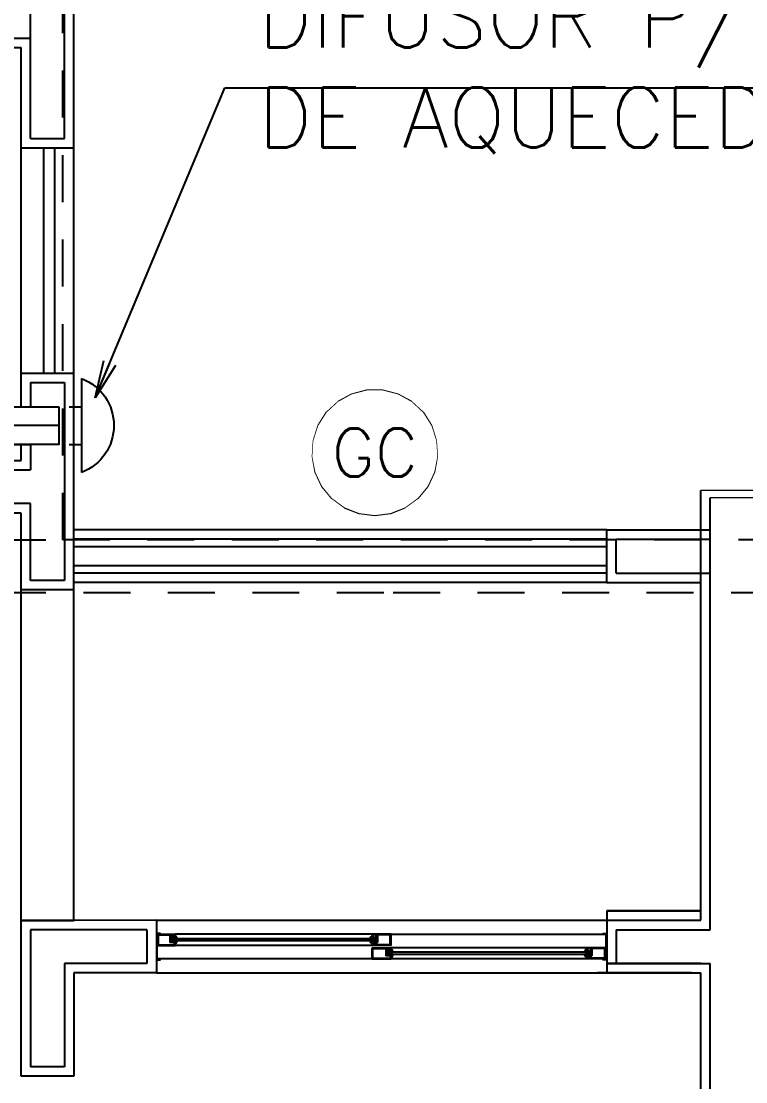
# Model space of a CAD drawing. Header units: millimetres. Extents: x 188.6 to 263.2, y 40.1 to 120.1.
# Drawn here: x 199.149 to 201.079, y 113.894 to 116.719 of the extents above; entities that cross this region are included whole.
import ezdxf
from ezdxf.enums import TextEntityAlignment as Align

# ---------------------------------------------------------------- set-up
doc = ezdxf.new("R2010")
doc.units = ezdxf.units.MM
doc.set_wipeout_variables(frame=1)
doc.linetypes.add('DASHDOT2', pattern=[0.5, 0.25, -0.125, 0, -0.125])
doc.linetypes.add('HIDDEN2', pattern=[0.1875, 0.125, -0.0625])
for name, color, linetype in [('_XREF_APTOS 1003 E 1004$0$A-MC-ALVENARIA', 7, 'Continuous'), ('_XREF_APTOS 603 E 604$0$A-MC-ALVENARIA', 8, 'Continuous'), ('_XREF_APTOS 603 E 604$0$R-MC-REBOCO', 8, 'Continuous'), ('ARQ', 8, 'Continuous'), ('DET-TXT', 7, 'Continuous'), ('ESTR-VIGAS', 11, 'HIDDEN2'), ('ESTRUTURA', 7, 'Continuous'), ('EXAUSTÃO-AQUECEDOR', 244, 'HIDDEN2'), ('GAS-PONTO', 202, 'Continuous'), ('HID-TE-AF', 7, 'Continuous'), ('INC-TEXTO', 7, 'Continuous'), ('SAN-EIXOS', 8, 'DASHDOT2')]:
    doc.layers.add(name, color=color, linetype=linetype)
doc.layers.add('_XREF_APTOS 1003 E 1004$0$R-MC-REBOCO', color=1, linetype='Continuous', lineweight=5)
doc.styles.add('60-50', font='romans.shx', dxfattribs={"height": 0.08})
doc.styles.add('60-75', font='romans.shx', dxfattribs={"height": 0.12})
doc.styles.add('ROMANS', font='ROMANS.SHX', dxfattribs={"height": 0.15})
doc.dimstyles.new('SETAS50', dxfattribs={"dimtxt": 0.08, "dimasz": 0.1, "dimexe": 0.15, "dimexo": 0, "dimgap": 0.1, "dimtad": 1, "dimzin": 10, "dimdsep": 46, "dimtxsty": '60-50', "dimblk1": 'OPEN', "dimblk2": 'OPEN', "dimsah": 1, "dimcen": 0, "dimclrd": 244, "dimclre": 8, "dimclrt": 2, "dimadec": 0, "dimazin": 0, "dimtfac": 1, "dimtix": 1, "dimtmove": 2, "dimatfit": 3, "dimldrblk": 'OPEN', "dimfxl": 0.15, "dimtolj": 1, "dimtzin": 6, "dimarcsym": 0})

# ---------------------------------------------------------------- blocks, each defined once
blk = doc.blocks.new('XREF-TIPO$0$A$C35F81CAF')
at = {"color": 0}
for p, q in [((0.0028, 0.068), (0.0498, 0.068)), ((0.0028, 0.068), (0.0028, 0.038)), ((0.0048, 0.066), (0.0358, 0.066)), ((0.0048, 0.066), (0.0048, 0.04)), ((0.0358, 0.066), (0.0358, 0.046)), ((0.0378, 0.068), (0.0378, 0.048)), ((0.0498, 0.058), (0.0378, 0.058)), ((0.0398, 0.066), (0.0398, 0.06)), ((0.0398, 0.066), (0.0478, 0.066)), ((0.0478, 0.06), (0.0398, 0.06)), ((0.0478, 0.066), (0.0478, 0.06)), ((0.575, 0.068), (0.0498, 0.068)), ((0.0498, 0.068), (0.0498, 0.058)), ((0.625, 0.068), (0.575, 0.068)), ((0.575, 0.068), (0.575, 0.058)), ((0.575, 0.058), (0.587, 0.058)), ((0.585, 0.066), (0.577, 0.066)), ((0.577, 0.066), (0.577, 0.06)), ((0.577, 0.06), (0.585, 0.06)), ((0.585, 0.066), (0.585, 0.06)), ((0.587, 0.068), (0.587, 0.048)), ((0.623, 0.066), (0.589, 0.066)), ((0.589, 0.066), (0.589, 0.046)), ((0.623, 0.04), (0.623, 0.066)), ((0.625, 0.068), (1.198, 0.068)), ((0.625, 0.038), (0.625, 0.068)), ((0.0028, 0.038), (0.0498, 0.038)), ((0.0048, 0.04), (0.0478, 0.04)), ((0.0478, 0.046), (0.0358, 0.046)), ((0.0498, 0.048), (0.0378, 0.048)), ((0.586, 0.056), (0.0388, 0.056)), ((0.0388, 0.05), (0.0388, 0.056)), ((0.586, 0.05), (0.0388, 0.05)), ((0.0478, 0.046), (0.0478, 0.04)), ((0.0498, 0.048), (0.0498, 0.038)), ((0.575, 0.038), (0.0498, 0.038)), ((0.575, 0.048), (0.575, 0.038)), ((0.575, 0.048), (0.587, 0.048)), ((0.625, 0.038), (0.575, 0.038)), ((0.575, 0.032), (0.625, 0.032)), ((0.575, 0.002), (0.575, 0.032)), ((0.577, 0.046), (0.589, 0.046)), ((0.577, 0.046), (0.577, 0.04)), ((0.623, 0.04), (0.577, 0.04)), ((0.577, 0.03), (0.611, 0.03)), ((0.577, 0.004), (0.577, 0.03)), ((0.586, 0.05), (0.586, 0.056)), ((0.611, 0.03), (0.611, 0.01)), ((0.613, 0.032), (0.613, 0.012)), ((0.615, 0.03), (0.623, 0.03)), ((0.615, 0.03), (0.615, 0.024)), ((0.623, 0.03), (0.623, 0.024)), ((1.1968, 0.032), (0.625, 0.032)), ((0.625, 0.032), (0.625, 0.022)), ((1.1463, 0.032), (1.1463, 0.022)), ((1.1563, 0.03), (1.1483, 0.03)), ((1.1483, 0.03), (1.1483, 0.024)), ((1.1563, 0.03), (1.1563, 0.024)), ((1.1968, 0.032), (1.1583, 0.032)), ((1.1583, 0.032), (1.1583, 0.012)), ((1.1948, 0.03), (1.1603, 0.03)), ((1.1603, 0.03), (1.1603, 0.01)), ((1.1948, 0.004), (1.1948, 0.03)), ((1.1968, 0.002), (1.1968, 0.032)), ((0.575, 0.002), (0.002, 0.002)), ((0.575, 0.002), (0.625, 0.002)), ((0.577, 0.004), (0.623, 0.004)), ((0.623, 0.01), (0.611, 0.01)), ((0.625, 0.022), (0.613, 0.022)), ((0.625, 0.012), (0.613, 0.012)), ((1.1573, 0.02), (0.614, 0.02)), ((0.614, 0.014), (0.614, 0.02)), ((1.1573, 0.014), (0.614, 0.014)), ((0.623, 0.024), (0.615, 0.024)), ((0.623, 0.01), (0.623, 0.004)), ((0.625, 0.012), (0.625, 0.002)), ((1.1463, 0.002), (0.625, 0.002)), ((1.1463, 0.022), (1.1583, 0.022)), ((1.1463, 0.012), (1.1463, 0.002)), ((1.1463, 0.012), (1.1583, 0.012)), ((1.1968, 0.002), (1.1463, 0.002)), ((1.1483, 0.024), (1.1563, 0.024)), ((1.1483, 0.01), (1.1603, 0.01)), ((1.1483, 0.01), (1.1483, 0.004)), ((1.1948, 0.004), (1.1483, 0.004)), ((1.1573, 0.014), (1.1573, 0.02))]:
    blk.add_line(p, q, dxfattribs=at)
for points in [[(0, 0), (0.0102, 0), (0.0102, 0.002), (0.002, 0.002), (0.002, 0.068), (0.01, 0.068), (0.01, 0.07), (0, 0.07), (0, 0)], [(1.2, 0), (1.1898, 0), (1.1898, 0.002), (1.198, 0.002), (1.198, 0.068), (1.19, 0.068), (1.19, 0.07), (1.2, 0.07), (1.2, 0)]]:
    blk.add_lwpolyline(points, dxfattribs=at)
for points in [[(0.0503, 0.063), (0.0503, 0.058, -0.414214), (0.0498, 0.0575), (0.0383, 0.0575, 1), (0.0383, 0.0565), (0.0548, 0.0565), (0.0548, 0.058, 0.38517)], [(0.5745, 0.063), (0.5745, 0.058, 0.414214), (0.575, 0.0575), (0.5865, 0.0575, -1), (0.5865, 0.0565), (0.57, 0.0565), (0.57, 0.058, -0.38517)], [(0.0383, 0.0495, 1), (0.0383, 0.0485), (0.0498, 0.0485, -0.414214), (0.0503, 0.048), (0.0503, 0.043, 0.38517), (0.0548, 0.048), (0.0548, 0.0495)], [(0.5865, 0.0495, -1), (0.5865, 0.0485), (0.575, 0.0485, 0.414214), (0.5745, 0.048), (0.5745, 0.043, -0.38517), (0.57, 0.048), (0.57, 0.0495)], [(0.6255, 0.027), (0.6255, 0.022, -0.414214), (0.625, 0.0215), (0.6135, 0.0215, 1), (0.6135, 0.0205), (0.63, 0.0205), (0.63, 0.022, 0.38517)], [(0.6135, 0.0135, 1), (0.6135, 0.0125), (0.625, 0.0125, -0.414214), (0.6255, 0.012), (0.6255, 0.007, 0.38517), (0.63, 0.012), (0.63, 0.0135)], [(1.1463, 0.0215, -0.414214), (1.1458, 0.022), (1.1458, 0.027, 0.38517), (1.1413, 0.022), (1.1413, 0.0205), (1.1578, 0.0205, 1), (1.1578, 0.0215)], [(1.1463, 0.0125, 0.414214), (1.1458, 0.012), (1.1458, 0.007, -0.38517), (1.1413, 0.012), (1.1413, 0.0135), (1.1578, 0.0135, -1), (1.1578, 0.0125)]]:
    blk.add_lwpolyline(points, format="xyb", close=True, dxfattribs=at)
blk = doc.blocks.new('A$C1BFF5DEF')
at = {"layer": '_XREF_APTOS 1003 E 1004$0$A-MC-ALVENARIA', "color": 8}
for p, q in [((2.0703, 5.295), (2.0703, 6.415)), ((2.0702, 5.295), (1.8203, 5.295)), ((2.0702, 5.155), (1.8203, 5.155))]:
    blk.add_line(p, q, dxfattribs=at)
at = {"layer": '_XREF_APTOS 1003 E 1004$0$R-MC-REBOCO', "color": 8}
for p, q in [((2.2353, 6.415), (2.0703, 6.415)), ((2.2103, 6.3952), (2.0953, 6.3952))]:
    blk.add_line(p, q, dxfattribs=at)
at = {"layer": '_XREF_APTOS 603 E 604$0$A-MC-ALVENARIA', "color": 8}
for p, q in [((2.0702, 5.295), (2.0703, 6.13)), ((1.8203, 5.295), (1.8203, 5.155)), ((1.8203, 5.295), (2.0702, 5.295)), ((1.8203, 5.155), (2.0702, 5.155))]:
    blk.add_line(p, q, dxfattribs=at)
at = {"layer": '_XREF_APTOS 603 E 604$0$R-MC-REBOCO', "color": 8}
for p, q in [((2.0703, 6.105), (2.0703, 6.105)), ((1.8203, 5.2701), (1.8203, 5.1301)), ((2.0452, 5.1299), (1.7953, 5.1299))]:
    blk.add_line(p, q, dxfattribs=at)
at = {"layer": 'ARQ', "color": 8}
for p, q in [((0.4003, 7.3277), (0.4003, 10.755)), ((0.3753, 7.3527), (0.3753, 10.73)), ((0.2853, 7.3526), (0.2853, 9.4298)), ((-1.5147, 7.62), (0.2853, 7.62)), ((-1.4897, 7.595), (0.2603, 7.595)), ((0.2603, 6.495), (0.2603, 7.595)), ((0.2853, 7.3526), (0.3753, 7.3526)), ((0.2603, 7.3276), (0.4003, 7.3276)), ((0.3203, 6.7276), (0.3203, 7.3276)), ((0.3503, 6.7276), (0.3503, 7.3276)), ((0.2603, 6.7276), (0.4003, 6.7276)), ((0.2853, 6.7026), (0.2853, 6.47)), ((0.2853, 6.7026), (0.3753, 6.7026)), ((0.3753, 6.7026), (0.3753, 6.175)), ((-0.7847, 6.495), (0.2603, 6.495)), ((-0.7847, 6.47), (0.2853, 6.47)), ((2.0953, 5.2451), (2.0953, 6.3952)), ((0.2853, 6.38), (-0.7847, 6.38)), ((0.2853, 6.175), (0.2853, 6.38)), ((0.2603, 6.355), (-0.7847, 6.355)), ((0.2603, 4.855), (0.2603, 6.355)), ((1.8203, 6.3101), (0.3998, 6.3101)), ((1.8203, 6.1701), (1.8203, 6.3101)), ((1.8203, 6.31), (2.0953, 6.31)), ((1.8203, 6.2851), (0.3998, 6.2851)), ((1.8453, 6.2851), (2.0953, 6.2851)), ((1.8453, 6.1951), (1.8453, 6.2851)), ((1.8203, 6.2645), (0.3998, 6.2645)), ((1.8203, 6.2145), (0.3998, 6.2145)), ((1.8203, 6.1951), (0.3998, 6.1951)), ((1.8453, 6.1951), (2.0953, 6.1951)), ((0.3753, 6.175), (0.2853, 6.175)), ((1.8203, 6.1701), (0.4003, 6.1701)), ((1.8203, 6.1701), (2.0703, 6.1701)), ((2.0703, 5.2701), (2.0703, 6.1701)), ((0.4003, 6.15), (0.2603, 6.15)), ((0.6203, 5.2701), (0.2603, 5.27)), ((0.6203, 5.2701), (0.6203, 5.1301)), ((0.6203, 5.2701), (2.0703, 5.2701)), ((1.8203, 5.2701), (1.8203, 5.1301)), ((0.5953, 5.2451), (0.2853, 5.245)), ((0.2853, 5.245), (0.2853, 4.88)), ((0.5953, 5.2451), (0.5953, 5.1551)), ((1.8453, 5.2451), (1.8453, 5.1551)), ((1.8453, 5.2451), (2.0953, 5.2451)), ((0.5953, 5.1551), (0.3753, 5.155)), ((0.3753, 5.155), (0.3753, 4.88)), ((1.8453, 5.1551), (2.0953, 5.1551)), ((2.0953, 3.0251), (2.0953, 5.1551)), ((0.6203, 5.1301), (0.4003, 5.13)), ((0.4003, 5.13), (0.4003, 4.855)), ((0.6203, 5.1301), (2.0703, 5.1301)), ((2.0703, 3.0501), (2.0703, 5.1301)), ((0.3753, 4.88), (0.2853, 4.88)), ((0.4003, 4.855), (0.2603, 4.855))]:
    blk.add_line(p, q, dxfattribs=at)
blk.add_lwpolyline([(0.2603, 5.27), (0.4003, 5.27), (0.4003, 7.3276)], dxfattribs=at)
blk.add_blockref('XREF-TIPO$0$A$C35F81CAF', (0.6203, 5.1651), dxfattribs=at)
blk = doc.blocks.new('_OPEN')
at = {"color": 0, "linetype": 'ByBlock'}
for p, q in [((-1, 0.167), (0, 0)), ((0, 0), (-1, -0.167)), ((0, 0), (-1, 0))]:
    blk.add_line(p, q, dxfattribs=at)
blk = doc.blocks.new('*U102')
blk.add_wipeout([(-0.0146, 0.05), (-0.0146, -0.05), (0.15, -0.05), (0.15, 0.05)])
blk.add_lwpolyline([(-0.0146, 0.05), (-0.0146, -0.05), (0.15, -0.05), (0.15, 0.05)], close=True)
at = {"layer": 'SAN-EIXOS'}
blk.add_line((-0.0146, 0), (0.15, 0), dxfattribs=at)
blk = doc.blocks.new('CHA4')
at = {"layer": 'EXAUSTÃO-AQUECEDOR', "linetype": 'Continuous'}
for p, q in [((-0.9083, 0.3202), (-0.8083, 0.3202)), ((0, -0.125), (0, 0.125))]:
    blk.add_line(p, q, dxfattribs=at)
at = {"layer": 'EXAUSTÃO-AQUECEDOR'}
for p, q in [((-0.9083, 0.3202), (-0.9083, 0.1503)), ((-0.8083, 0.3202), (-0.8083, 0.1503)), ((-0.8083, 0.1503), (-0.9083, 0.1503)), ((-0.7083, 0.0503), (0, 0.0503)), ((-0.7083, 0.0503), (-0.7083, -0.0497)), ((-0.7083, -0.0497), (0, -0.0497))]:
    blk.add_line(p, q, dxfattribs=at)
for centre, radius, start, end in [((-0.8583, 0.3202), 0.05, 360, 180), ((-0.7083, 0.1503), 0.2, 180, 270), ((-0.7083, 0.1503), 0.1, 180, 270)]:
    blk.add_arc(centre, radius, start, end, dxfattribs=at)
at = {"layer": 'EXAUSTÃO-AQUECEDOR', "linetype": 'Continuous'}
blk.add_arc((-0.0474, 0), 0.1337, 290.7729, 69.2271, dxfattribs=at)
blk = doc.blocks.new('INC-OBJETO')
at = {"color": 0}
blk.add_lwpolyline([(0, 0.002084), (-0.000518, 0.002019), (-0.001004, 0.001827), (-0.001427, 0.001519), (-0.00176, 0.001117), (-0.001982, 0.000644), (-0.00208, 0.000131), (-0.002047, -0.000391), (-0.001886, -0.000887), (-0.001606, -0.001329), (-0.001225, -0.001686), (-0.000767, -0.001938), (-0.000261, -0.002068), (0.000261, -0.002068), (0.000767, -0.001938), (0.001225, -0.001686), (0.001606, -0.001329), (0.001886, -0.000887), (0.002047, -0.000391), (0.00208, 0.000131), (0.001982, 0.000644), (0.00176, 0.001117), (0.001427, 0.001519), (0.001004, 0.001827), (0.000518, 0.002019)], close=True, dxfattribs=at)
blk.add_wipeout([(0, 0.002084), (-0.000518, 0.002019), (-0.001004, 0.001827), (-0.001427, 0.001519), (-0.00176, 0.001117), (-0.001982, 0.000644), (-0.00208, 0.000131), (-0.002047, -0.000391), (-0.001886, -0.000887), (-0.001606, -0.001329), (-0.001225, -0.001686), (-0.000767, -0.001938), (-0.000261, -0.002068), (0.000261, -0.002068), (0.000767, -0.001938), (0.001225, -0.001686), (0.001606, -0.001329), (0.001886, -0.000887), (0.002047, -0.000391), (0.00208, 0.000131), (0.001982, 0.000644), (0.00176, 0.001117), (0.001427, 0.001519), (0.001004, 0.001827), (0.000518, 0.002019)], dxfattribs=at)
at = {"color": 0, "style": 'ROMANS', "width": 1.285725}
blk.add_attdef('OBJETO', text='', height=0.0016, dxfattribs=at).set_placement((-0.001786, -0.00083), (0.001643, -0.00083), align=Align.FIT)
blk = doc.blocks.new('COBERTURA_29-09-2016')
at = {"layer": 'ESTR-VIGAS'}
for points in [[(-7.42, 7.71), (-7.42, 10.855)], [(-8.94, 7.71), (-7.42, 7.71)], [(-4.37, 7.71), (-7.42, 7.71)], [(-8.94, 7.57), (-6.54, 7.57)], [(-6.54, 7.57), (-4.37, 7.57)]]:
    blk.add_lwpolyline(points, dxfattribs=at)

msp = doc.modelspace()

# ---------------------------------------------------------------- block references
at = {"layer": 'ARQ'}
msp.add_blockref('A$C1BFF5DEF', (198.8891, 109.0543), dxfattribs=at)

# ---------------------------------------------------------------- next in the draw order: block references
at = {"layer": 'GAS-PONTO', "xscale": -1}
msp.add_blockref('*U102', (199.235, 115.6422, 0), dxfattribs=at)

# ---------------------------------------------------------------- next in the draw order: texts
at = {"layer": 'HID-TE-AF', "insert": (199.7804, 116.8092), "char_height": 0.16, "width": 2.477409, "attachment_point": 1, "style": '60-75'}
msp.add_mtext('DIFUSOR P/ CHAMINÉ\\PDE AQUECEDOR', dxfattribs=at)

# ---------------------------------------------------------------- next in the draw order: leaders
at = {"layer": 'DET-TXT'}
msp.add_leader([(199.3465, 115.7165), (199.6917, 116.5415), (201.6586, 116.5415)], dimstyle='SETAS50', dxfattribs=at)

# ---------------------------------------------------------------- next in the draw order: block references
at = {"layer": 'EXAUSTÃO-AQUECEDOR', "linetype": 'Continuous', "xscale": -1, "rotation": 180}
msp.add_blockref('CHA4', (199.3101, 115.6425, 0), dxfattribs=at)
at = {"layer": 'INC-TEXTO'}
ref = msp.add_blockref('INC-OBJETO', (200.0913, 115.5704), dxfattribs=dict(at, xscale=80, yscale=80, zscale=80, rotation=180))
ref.add_attrib('OBJETO', 'GC', dxfattribs={"layer": '0', "height": 0.128, "style": 'ROMANS'}).set_placement((200.0913, 115.5704), align=Align.MIDDLE_CENTER)

# ---------------------------------------------------------------- next in the draw order: block references
at = {"layer": 'ESTRUTURA'}
msp.add_blockref('COBERTURA_29-09-2016', (206.6802, 107.6277), dxfattribs=at)

doc.saveas('drawing.dxf')
